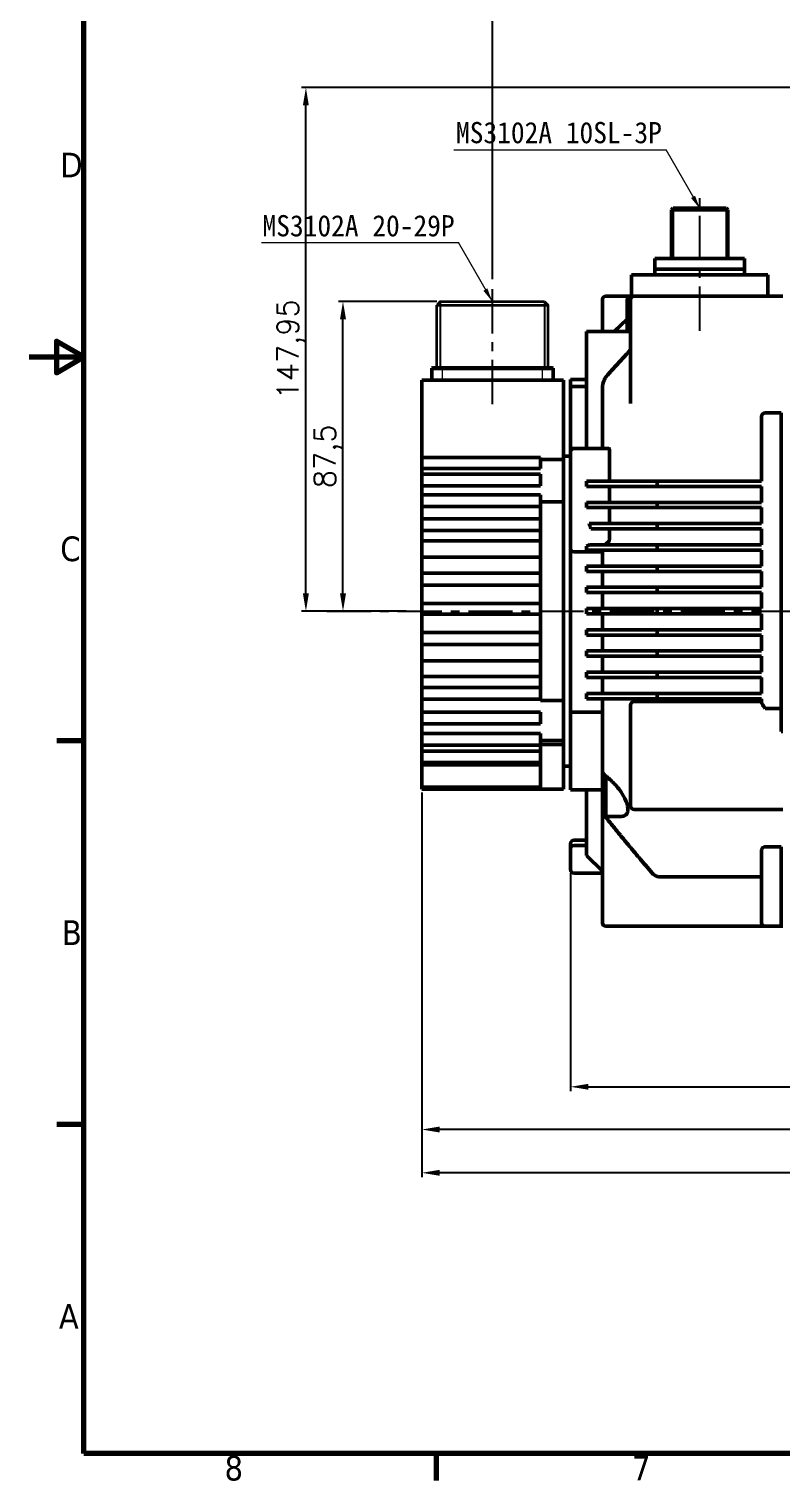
# Model space of a CAD drawing. Extents: x -58 to 2014, y -170 to 1995.
# Drawn here: x -58.1 to 154.6, y -29.9 to 380.3 of the extents above; entities that cross this region are included whole.
import ezdxf

# ---------------------------------------------------------------- set-up
doc = ezdxf.new("R2010")
doc.units = 0
doc.header["$LTSCALE"] = 10
doc.header["$MEASUREMENT"] = 0
doc.linetypes.add('CENTER', pattern=[2, 1.25, -0.25, 0.25, -0.25])
doc.layers.get('0').update_dxf_attribs({"color": 3, "linetype": 'CONTINUOUS'})
doc.layers.get('Defpoints').update_dxf_attribs({"linetype": 'CONTINUOUS'})
for name, color, linetype, lineweight in [('AM_5', 2, 'CONTINUOUS', 15), ('경계(ISO)', 7, 'CONTINUOUS', 70), ('외형선(ISO)', 3, 'CONTINUOUS', 50)]:
    doc.layers.add(name, color=color, linetype=linetype, lineweight=lineweight)
doc.layers.add('CEN', color=1, linetype='CENTER')
doc.layers.add('DIM', color=3, linetype='CONTINUOUS')
doc.styles.add('HANGUL', font='')
doc.styles.get("Standard").update_dxf_attribs({"font": 'romans.shx'})
doc.styles.add('주 문자 (JIS)', font='')
doc.styles.get('HANGUL').set_extended_font_data('DotumChe')
doc.styles.get('주 문자 (JIS)').set_extended_font_data('Tahoma')
doc.dimstyles.new('Annotative', dxfattribs={"dimscale": 0, "dimtxt": 6, "dimasz": 5, "dimexe": 1.25, "dimexo": 1, "dimtad": 1, "dimtxsty": 'Standard', "dimcen": 2.5, "dimclrd": 7, "dimclre": 7, "dimclrt": 7, "dimadec": 0, "dimazin": 0, "dimtfac": 1, "dimtmove": 0, "dimatfit": 3, "dimfxl": 1, "dimarcsym": 0})

# ---------------------------------------------------------------- blocks, each defined once
blk = doc.blocks.new('*D102')
at = {"layer": 'AM_5', "color": 7, "lineweight": -2}
for p, q in [((72.81, 309.63), (72.81, 393.62)), ((77.81, 392.37), (183.86, 392.37)), ((188.86, 370.35), (188.86, 393.62))]:
    blk.add_line(p, q, dxfattribs=at)
at = {"layer": 'AM_5', "color": 7}
for points in [[(77.81, 393.2), (77.81, 391.53), (72.81, 392.37)], [(183.86, 393.2), (183.86, 391.53), (188.86, 392.37)]]:
    blk.add_solid(points, dxfattribs=at)
at = {"layer": 'Defpoints', "color": 0}
for p in [(188.86, 392.37), (188.86, 369.35), (72.81, 308.63)]:
    blk.add_point(p, dxfattribs=at)
at = {"layer": 'AM_5', "color": 7, "insert": (130.83, 396.56), "char_height": 6, "attachment_point": 5}
blk.add_mtext('116,05', dxfattribs=at)
blk = doc.blocks.new('*D99')
at = {"layer": 'AM_5', "color": 7, "lineweight": -2}
for p, q in [((57.06, 303.34), (29.33, 303.34)), ((30.58, 220.84), (30.58, 298.34)), ((48.47, 215.84), (29.33, 215.84))]:
    blk.add_line(p, q, dxfattribs=at)
at = {"layer": 'AM_5', "color": 7}
for points in [[(29.75, 298.34), (31.42, 298.34), (30.58, 303.34)], [(29.75, 220.84), (31.42, 220.84), (30.58, 215.84)]]:
    blk.add_solid(points, dxfattribs=at)
at = {"layer": 'Defpoints', "color": 0}
for p in [(30.58, 303.34), (58.06, 303.34), (49.47, 215.84)]:
    blk.add_point(p, dxfattribs=at)
at = {"layer": 'AM_5', "color": 7, "insert": (26.39, 259.59), "char_height": 6, "attachment_point": 5, "rotation": 90}
blk.add_mtext('87,5', dxfattribs=at)
blk = doc.blocks.new('*D98')
at = {"layer": 'AM_5', "color": 7, "lineweight": -2}
for p, q in [((163.36, 363.79), (18.85, 363.79)), ((20.1, 220.84), (20.1, 358.79)), ((48.47, 215.84), (18.85, 215.84))]:
    blk.add_line(p, q, dxfattribs=at)
at = {"layer": 'AM_5', "color": 7}
for points in [[(19.26, 358.79), (20.93, 358.79), (20.1, 363.79)], [(19.26, 220.84), (20.93, 220.84), (20.1, 215.84)]]:
    blk.add_solid(points, dxfattribs=at)
at = {"layer": 'Defpoints', "color": 0}
for p in [(20.1, 363.79), (164.36, 363.79), (49.47, 215.84)]:
    blk.add_point(p, dxfattribs=at)
at = {"layer": 'AM_5', "color": 7, "insert": (15.9, 289.82), "char_height": 6, "attachment_point": 5, "rotation": 90}
blk.add_mtext('147,95', dxfattribs=at)
blk = doc.blocks.new('*D94')
at = {"layer": 'AM_5', "color": 7, "lineweight": -2}
for p, q in [((547.36, 194.84), (547.36, 55.91)), ((52.86, 164.6), (52.86, 55.91)), ((542.36, 57.16), (57.86, 57.16))]:
    blk.add_line(p, q, dxfattribs=at)
at = {"layer": 'AM_5', "color": 7}
for points in [[(57.86, 58), (57.86, 56.33), (52.86, 57.16)], [(542.36, 58), (542.36, 56.33), (547.36, 57.16)]]:
    blk.add_solid(points, dxfattribs=at)
at = {"layer": 'Defpoints', "color": 0}
for p in [(547.36, 195.84), (52.86, 165.6), (52.86, 57.16)]:
    blk.add_point(p, dxfattribs=at)
at = {"layer": 'AM_5', "color": 7, "insert": (363.26, 61.36), "char_height": 6, "attachment_point": 5}
blk.add_mtext('494,5', dxfattribs=at)
blk = doc.blocks.new('*D93')
at = {"layer": 'AM_5', "color": 7, "lineweight": -2}
for p, q in [((52.86, 164.6), (52.86, 68.14)), ((434.86, 125.84), (434.86, 68.14)), ((429.86, 69.39), (57.86, 69.39))]:
    blk.add_line(p, q, dxfattribs=at)
at = {"layer": 'AM_5', "color": 7}
for points in [[(57.86, 70.23), (57.86, 68.56), (52.86, 69.39)], [(429.86, 70.23), (429.86, 68.56), (434.86, 69.39)]]:
    blk.add_solid(points, dxfattribs=at)
at = {"layer": 'Defpoints', "color": 0}
for p in [(52.86, 165.6), (434.86, 126.84), (52.86, 69.39)]:
    blk.add_point(p, dxfattribs=at)
at = {"layer": 'AM_5', "color": 7, "insert": (243.86, 73.02), "char_height": 6, "attachment_point": 5}
blk.add_mtext('382', dxfattribs=at)
blk = doc.blocks.new('*D86')
at = {"layer": 'AM_5', "color": 7, "lineweight": -2}
for p, q in [((94.86, 141.84), (94.86, 80.22)), ((434.86, 125.84), (434.86, 80.22)), ((99.86, 81.47), (429.86, 81.47))]:
    blk.add_line(p, q, dxfattribs=at)
at = {"layer": 'AM_5', "color": 7}
for points in [[(99.86, 82.3), (99.86, 80.64), (94.86, 81.47)], [(429.86, 82.3), (429.86, 80.64), (434.86, 81.47)]]:
    blk.add_solid(points, dxfattribs=at)
at = {"layer": 'Defpoints', "color": 0}
for p in [(94.86, 142.84), (434.86, 126.84), (434.86, 81.47)]:
    blk.add_point(p, dxfattribs=at)
at = {"layer": 'AM_5', "color": 7, "insert": (264.86, 85.1), "char_height": 6, "attachment_point": 5}
blk.add_mtext('340', dxfattribs=at)
blk = doc.blocks.new('경계 Default Border')
at = {"layer": '경계(ISO)'}
for p, q in [((10, 140), (5.1, 140)), ((10, 70), (5.1, 70)), ((74.25, 10), (74.25, 5.1))]:
    blk.add_line(p, q, dxfattribs=at)
at = {"layer": '경계(ISO)', "flags": 128}
for points in [[(10, 10), (10, 410), (584, 410), (584, 10), (10, 10)], [(0, 210), (10, 210), (5, 212.89), (5, 207.11), (10, 210)]]:
    blk.add_lwpolyline(points, dxfattribs=at)
at = {"layer": '경계(ISO)', "char_height": 4.5, "attachment_point": 7, "style": '주 문자 (JIS)'}
for s, insert in [('D', (5.7, 242.75)), ('C', (5.69, 172.67)), ('B', (5.98, 102.75)), ('A', (5.44, 32.75)), ('8', (35.66, 5)), ('7', (109.98, 5.1))]:
    blk.add_mtext(s, dxfattribs=dict(at, insert=insert))

msp = doc.modelspace()

# ---------------------------------------------------------------- linework, layer by layer
at = {"color": 7, "lineweight": 35, "ltscale": 0.035355}
for p, q in [((58.056, 303.343), (57.056, 302.343)), ((87.556, 303.343), (88.556, 302.343))]:
    msp.add_line(p, q, dxfattribs=at)
at = {"color": 7, "lineweight": 35, "ltscale": 0.39375}
for p, q in [((57.056, 302.343), (72.806, 302.343)), ((72.806, 302.343), (88.556, 302.343))]:
    msp.add_line(p, q, dxfattribs=at)
at = {"color": 7, "lineweight": 35, "ltscale": 0.45}
for p, q in [((57.056, 284.343), (57.056, 302.343)), ((88.556, 284.343), (88.556, 302.343))]:
    msp.add_line(p, q, dxfattribs=at)
at = {"color": 7, "lineweight": 35, "ltscale": 0.36875}
for p, q in [((58.056, 303.343), (72.806, 303.343)), ((72.806, 303.343), (87.556, 303.343))]:
    msp.add_line(p, q, dxfattribs=at)
at = {"color": 7, "lineweight": 35, "ltscale": 0.075}
for p, q in [((55.656, 284.343), (58.656, 284.343)), ((86.956, 284.343), (89.956, 284.343))]:
    msp.add_line(p, q, dxfattribs=at)
at = {"color": 7, "lineweight": 35, "ltscale": 0.0875}
for p, q in [((55.656, 281.118), (55.656, 284.343)), ((89.956, 281.118), (89.956, 284.343))]:
    msp.add_line(p, q, dxfattribs=at)
at = {"color": 7, "lineweight": 13, "ltscale": 0.0875}
for p, q in [((58.656, 281.118), (58.656, 284.343)), ((86.956, 281.118), (86.956, 284.343))]:
    msp.add_line(p, q, dxfattribs=at)
at = {"color": 7, "lineweight": 35}
msp.add_line((58.656, 284.343), (86.956, 284.343), dxfattribs=at)
at = {"layer": 'AM_5', "color": 7}
for p, q in [((61.851, 346.15), (121.883, 346.15)), ((131.486, 329.518), (121.883, 346.15)), ((7.527, 319.975), (63.203, 319.975)), ((72.806, 303.343), (63.203, 319.975))]:
    msp.add_line(p, q, dxfattribs=at)
at = {"layer": 'CEN', "color": 7}
for p, q in [((131.356, 295.06), (131.356, 333.743)), ((72.806, 274.322), (72.806, 308.628)), ((26.003, 215.843), (600.568, 215.843))]:
    msp.add_line(p, q, dxfattribs=at)
at = {"layer": 'DIM', "color": 7}
for p, q in [((123.906, 329.743), (123.906, 315.443)), ((138.806, 329.743), (138.806, 315.443)), ((58.056, 303.343), (58.056, 284.577)), ((87.556, 303.343), (87.556, 284.577))]:
    msp.add_line(p, q, dxfattribs=at)
for points in [[(128.927, 332.57), (130.053, 333.22), (131.44, 329.518)], [(70.247, 306.396), (71.373, 307.046), (72.76, 303.343)]]:
    msp.add_solid(points, dxfattribs=at)
at = {"layer": '외형선(ISO)', "color": 7}
for p, q in [((123.906, 329.743), (123.406, 329.243)), ((123.406, 329.243), (123.406, 315.443)), ((123.406, 329.243), (131.356, 329.243)), ((123.906, 329.743), (131.356, 329.743)), ((138.806, 329.743), (131.356, 329.743)), ((139.306, 329.243), (131.356, 329.243)), ((138.806, 329.743), (139.306, 329.243)), ((139.306, 329.243), (139.306, 315.443)), ((118.656, 315.443), (131.356, 315.443)), ((118.656, 315.443), (118.656, 312.443)), ((118.656, 312.443), (131.356, 312.443)), ((118.656, 310.843), (118.656, 312.443)), ((144.056, 315.443), (131.356, 315.443)), ((144.056, 312.443), (131.356, 312.443)), ((144.056, 315.443), (144.056, 312.443)), ((144.056, 310.843), (144.056, 312.443)), ((112.093, 310.843), (131.356, 310.843)), ((112.093, 310.843), (112.093, 304.843)), ((150.618, 310.843), (131.356, 310.843)), ((150.618, 310.843), (150.618, 304.843)), ((103.856, 303.843), (103.856, 302.843)), ((104.856, 304.843), (111.856, 304.843)), ((110.856, 303.843), (110.856, 302.843)), ((111.856, 304.843), (112.856, 304.843)), ((111.856, 303.843), (111.856, 302.843)), ((112.856, 304.843), (154.856, 304.843)), ((103.856, 302.843), (103.856, 294.843)), ((110.856, 294.843), (110.856, 302.843)), ((111.856, 274.507), (111.856, 302.843)), ((110.856, 298.343), (107.196, 294.843)), ((99.356, 294.843), (99.356, 261.843)), ((99.356, 294.843), (111.856, 294.843)), ((55.706, 281.118), (55.706, 284.535)), ((58.706, 284.577), (87.006, 284.577)), ((90.006, 284.535), (90.006, 281.118)), ((92.856, 281.118), (52.856, 281.118)), ((52.856, 259.223), (52.856, 281.118)), ((92.856, 281.118), (92.856, 258.652)), ((94.856, 279.276), (94.856, 281.343)), ((99.356, 281.343), (94.856, 281.343)), ((94.856, 277.843), (94.856, 279.276)), ((94.856, 279.276), (99.356, 279.276)), ((94.856, 277.843), (94.856, 260.843)), ((103.856, 278.648), (103.856, 261.843)), ((148.856, 270.843), (148.856, 269.843)), ((149.856, 271.843), (154.356, 271.843)), ((154.356, 269.843), (154.356, 271.843)), ((148.856, 252.593), (148.856, 269.843)), ((154.356, 269.843), (154.356, 181.843)), ((52.856, 259.223), (52.856, 256.991)), ((86.356, 259.223), (52.856, 259.223)), ((86.356, 256.991), (86.356, 259.223)), ((92.856, 258.652), (86.356, 258.652)), ((94.856, 259.593), (92.856, 259.593)), ((92.856, 246.751), (92.856, 258.652)), ((94.856, 260.843), (94.856, 235.895)), ((95.856, 261.843), (105.476, 261.843)), ((105.856, 261.46), (105.856, 252.566)), ((52.856, 256.12), (52.856, 256.991)), ((52.856, 256.12), (52.856, 254.523)), ((86.356, 256.12), (52.856, 256.12)), ((52.856, 254.523), (52.856, 252.075)), ((86.356, 254.523), (52.856, 254.523)), ((86.356, 256.991), (86.356, 256.12)), ((86.356, 252.075), (86.356, 254.523)), ((52.856, 251.302), (52.856, 252.075)), ((52.856, 251.302), (52.856, 248.694)), ((86.356, 251.302), (52.856, 251.302)), ((86.356, 252.075), (86.356, 251.302)), ((99.356, 252.553), (119.356, 252.593)), ((99.356, 251.093), (99.356, 252.553)), ((119.356, 251.093), (99.356, 251.093)), ((105.856, 251.093), (105.856, 246.593)), ((119.356, 252.593), (148.856, 252.593)), ((119.356, 252.593), (119.356, 251.093)), ((119.356, 251.093), (148.856, 251.093)), ((148.856, 246.593), (148.856, 251.093)), ((52.856, 248.694), (52.856, 246.058)), ((86.356, 248.694), (52.856, 248.694)), ((86.356, 246.751), (86.356, 248.694)), ((86.356, 243.793), (86.356, 246.751)), ((86.356, 246.751), (92.856, 246.751)), ((92.856, 243.793), (92.856, 246.751)), ((99.356, 245.093), (99.356, 246.593)), ((99.356, 246.593), (119.356, 246.593)), ((119.356, 246.593), (119.356, 245.093)), ((119.356, 246.593), (148.856, 246.593)), ((52.856, 245.406), (52.856, 246.058)), ((52.856, 245.406), (52.856, 241.912)), ((86.356, 245.406), (52.856, 245.406)), ((86.356, 243.793), (86.356, 234.196)), ((92.856, 243.793), (92.856, 193.798)), ((119.356, 245.093), (99.356, 245.093)), ((105.856, 245.093), (105.856, 240.593)), ((119.356, 245.093), (148.856, 245.093)), ((148.856, 240.593), (148.856, 245.093)), ((52.856, 241.912), (52.856, 239.123)), ((86.356, 241.912), (52.856, 241.912)), ((52.856, 238.612), (52.856, 239.123)), ((52.856, 238.612), (52.856, 235.675)), ((86.356, 238.612), (52.856, 238.612)), ((100.094, 240.593), (119.356, 240.593)), ((119.356, 239.093), (100.608, 239.093)), ((105.856, 239.093), (105.856, 236.17)), ((119.356, 240.593), (119.356, 239.093)), ((119.356, 240.593), (148.856, 240.593)), ((119.356, 239.093), (148.856, 239.093)), ((148.856, 234.593), (148.856, 239.093)), ((52.856, 235.675), (52.856, 232.773)), ((86.356, 235.675), (52.856, 235.675)), ((86.356, 234.196), (86.356, 225.096)), ((94.856, 233.579), (94.856, 235.895)), ((99.356, 234.166), (100.195, 234.593)), ((99.356, 233.093), (99.356, 234.166)), ((100.195, 234.593), (119.356, 234.593)), ((119.356, 234.593), (119.356, 233.093)), ((119.356, 234.593), (148.856, 234.593)), ((52.856, 231.126), (52.856, 232.773)), ((52.856, 231.126), (52.856, 226.575)), ((86.356, 231.126), (52.856, 231.126)), ((94.856, 233.579), (94.856, 190.843)), ((95.856, 232.579), (103.856, 232.579)), ((119.356, 233.093), (99.356, 233.093)), ((103.856, 233.093), (103.856, 228.593)), ((119.356, 233.093), (148.856, 233.093)), ((148.856, 228.593), (148.856, 233.093)), ((52.856, 226.575), (52.856, 223.602)), ((86.356, 226.575), (52.856, 226.575)), ((99.356, 227.093), (99.356, 228.593)), ((99.356, 228.593), (119.356, 228.593)), ((119.356, 227.093), (99.356, 227.093)), ((103.856, 227.093), (103.856, 222.593)), ((119.356, 228.593), (119.356, 227.093)), ((119.356, 228.593), (148.856, 228.593)), ((119.356, 227.093), (148.856, 227.093)), ((148.856, 222.593), (148.856, 227.093)), ((52.856, 223.176), (52.856, 223.602)), ((52.856, 223.176), (52.856, 218.024)), ((86.356, 223.176), (52.856, 223.176)), ((86.356, 225.096), (86.356, 216.545)), ((99.356, 221.093), (99.356, 222.593)), ((99.356, 222.593), (119.356, 222.593)), ((119.356, 222.593), (119.356, 221.093)), ((119.356, 222.593), (148.856, 222.593)), ((52.856, 218.024), (52.856, 215.025)), ((86.356, 218.024), (52.856, 218.024)), ((119.356, 221.093), (99.356, 221.093)), ((103.856, 221.093), (103.856, 216.593)), ((119.356, 221.093), (148.856, 221.093)), ((148.856, 216.593), (148.856, 221.093)), ((52.856, 215.003), (52.856, 215.025)), ((52.856, 215.003), (52.856, 209.817)), ((86.356, 215.003), (52.856, 215.003)), ((86.356, 216.545), (86.356, 207.994)), ((99.356, 215.093), (99.356, 216.593)), ((99.356, 216.593), (119.356, 216.593)), ((119.356, 215.093), (99.356, 215.093)), ((103.856, 215.093), (103.856, 210.593)), ((119.356, 216.593), (119.356, 215.093)), ((119.356, 216.593), (148.856, 216.593)), ((119.356, 215.093), (148.856, 215.093)), ((148.856, 210.593), (148.856, 215.093)), ((52.856, 209.817), (86.356, 209.817)), ((52.856, 209.454), (52.856, 209.817)), ((52.856, 209.454), (52.856, 206.473)), ((99.356, 209.093), (99.356, 210.593)), ((99.356, 210.593), (119.356, 210.593)), ((119.356, 210.593), (119.356, 209.093)), ((119.356, 210.593), (148.856, 210.593)), ((52.856, 206.473), (52.856, 201.815)), ((86.356, 206.473), (52.856, 206.473)), ((86.356, 207.994), (86.356, 198.895)), ((119.356, 209.093), (99.356, 209.093)), ((103.856, 209.093), (103.856, 204.593)), ((119.356, 209.093), (148.856, 209.093)), ((148.856, 204.593), (148.856, 209.093)), ((52.856, 201.815), (86.356, 201.815)), ((52.856, 200.29), (52.856, 201.815)), ((99.356, 203.093), (99.356, 204.593)), ((99.356, 204.593), (119.356, 204.593)), ((119.356, 203.093), (99.356, 203.093)), ((103.856, 203.093), (103.856, 198.593)), ((119.356, 204.593), (119.356, 203.093)), ((119.356, 204.593), (148.856, 204.593)), ((119.356, 203.093), (148.856, 203.093)), ((148.856, 198.593), (148.856, 203.093)), ((52.856, 200.29), (52.856, 197.374)), ((52.856, 197.374), (52.856, 194.238)), ((86.356, 197.374), (52.856, 197.374)), ((86.356, 198.895), (86.356, 193.798)), ((99.356, 197.093), (99.356, 198.593)), ((99.356, 198.593), (119.356, 198.593)), ((119.356, 197.093), (99.356, 197.093)), ((103.856, 197.093), (103.856, 192.593)), ((119.356, 198.593), (119.356, 197.093)), ((119.356, 198.593), (148.856, 198.593)), ((119.356, 197.093), (148.856, 197.093)), ((148.856, 192.593), (148.856, 197.093)), ((52.856, 194.238), (86.356, 194.238)), ((52.856, 193.751), (52.856, 194.238)), ((52.856, 193.751), (52.856, 190.942)), ((86.356, 190.756), (86.356, 193.798)), ((92.856, 190.756), (92.856, 193.798)), ((52.856, 190.942), (52.856, 187.318)), ((86.356, 190.942), (52.856, 190.942)), ((86.356, 190.756), (86.356, 190.648)), ((86.356, 190.648), (92.856, 190.648)), ((92.856, 190.756), (92.856, 190.648)), ((92.856, 179.305), (92.856, 190.648)), ((94.856, 187.343), (94.856, 190.843)), ((99.356, 191.093), (99.356, 192.593)), ((99.356, 192.593), (119.356, 192.593)), ((119.356, 191.093), (99.356, 191.093)), ((103.856, 191.093), (103.856, 170.916)), ((111.856, 189.303), (111.856, 188.303)), ((112.856, 190.303), (148.856, 190.303)), ((119.356, 192.593), (119.356, 191.093)), ((119.356, 192.593), (148.856, 192.593)), ((119.356, 191.093), (148.856, 191.093)), ((148.856, 190.035), (148.856, 191.093)), ((52.856, 187.318), (86.356, 187.318)), ((52.856, 186.688), (52.856, 187.318)), ((52.856, 186.688), (52.856, 184.025)), ((86.356, 187.318), (86.356, 186.688)), ((86.356, 184.025), (86.356, 186.688)), ((94.856, 186.393), (94.856, 187.343)), ((103.856, 187.343), (94.856, 187.343)), ((94.856, 178.575), (94.856, 186.393)), ((111.856, 161.843), (111.856, 188.303)), ((149.856, 188.303), (154.356, 188.303)), ((52.856, 184.025), (52.856, 181.265)), ((86.356, 184.025), (52.856, 184.025)), ((52.856, 181.265), (86.356, 181.265)), ((52.856, 180.51), (52.856, 181.265)), ((52.856, 180.51), (52.856, 178.029)), ((86.356, 181.265), (86.356, 180.51)), ((86.356, 178.029), (86.356, 180.51)), ((154.356, 181.843), (154.856, 181.843)), ((52.856, 178.029), (52.856, 176.263)), ((86.356, 178.029), (52.856, 178.029)), ((86.356, 179.305), (92.856, 179.305)), ((86.356, 178.141), (92.856, 178.141)), ((86.356, 178.029), (86.356, 169.273)), ((92.856, 179.305), (92.856, 178.549)), ((92.856, 178.549), (92.856, 178.141)), ((92.856, 178.141), (92.856, 169.273)), ((94.856, 176.613), (94.856, 178.575)), ((94.856, 176.613), (94.856, 168.843)), ((52.856, 176.263), (86.356, 176.263)), ((52.856, 175.405), (52.856, 176.263)), ((52.856, 175.405), (52.856, 173.137)), ((52.856, 173.137), (52.856, 172.463)), ((86.356, 173.137), (52.856, 173.137)), ((52.856, 172.463), (86.356, 172.463)), ((52.856, 168.129), (52.856, 172.463)), ((86.356, 166.231), (86.356, 169.273)), ((94.856, 172.093), (92.856, 172.093)), ((92.856, 166.231), (92.856, 169.273)), ((94.856, 165.343), (94.856, 168.843)), ((103.856, 170.916), (103.856, 162.256)), ((104.856, 169.268), (104.856, 169.243)), ((104.856, 169.243), (104.856, 157.86)), ((52.856, 168.129), (52.856, 166.096)), ((52.856, 166.096), (52.856, 165.968)), ((86.356, 166.096), (52.856, 166.096)), ((52.856, 165.968), (52.856, 165.848)), ((86.356, 165.968), (52.856, 165.968)), ((52.856, 165.848), (52.856, 165.728)), ((86.356, 165.848), (52.856, 165.848)), ((52.856, 165.728), (52.856, 165.6)), ((86.356, 165.728), (52.856, 165.728)), ((86.356, 165.6), (52.856, 165.6)), ((86.356, 166.231), (86.356, 166.096)), ((86.356, 166.096), (86.356, 165.968)), ((86.356, 165.968), (86.356, 165.848)), ((86.356, 165.848), (86.356, 165.728)), ((86.356, 165.728), (86.356, 165.6)), ((86.356, 165.6), (86.356, 165.529)), ((86.356, 165.528), (86.356, 165.529)), ((86.356, 165.528), (92.856, 165.528)), ((92.856, 166.231), (92.856, 165.529)), ((92.856, 165.528), (92.856, 165.529)), ((103.856, 165.343), (94.856, 165.343)), ((99.356, 146.843), (99.356, 165.343)), ((103.856, 162.256), (103.856, 160.697)), ((103.856, 160.697), (103.856, 127.843)), ((111.856, 161.843), (111.856, 160.843)), ((104.856, 157.86), (109.252, 157.86)), ((154.856, 159.843), (112.856, 159.843)), ((94.856, 148.658), (94.856, 150.124)), ((94.856, 142.843), (94.856, 148.658)), ((95.856, 151.124), (99.356, 151.124)), ((95.856, 149.658), (99.356, 149.658)), ((148.856, 128.843), (148.856, 148.434)), ((154.356, 149.262), (149.856, 149.262)), ((154.356, 149.262), (154.356, 128.843)), ((99.356, 146.843), (103.856, 142.343)), ((95.856, 141.843), (103.856, 141.843)), ((148.856, 140.79), (120.098, 140.79)), ((148.856, 128.843), (148.856, 127.843)), ((154.356, 126.843), (154.356, 128.843)), ((154.356, 128.843), (154.856, 128.843)), ((104.856, 126.843), (149.856, 126.843)), ((154.356, 126.843), (149.856, 126.843)), ((154.356, 126.843), (154.856, 126.843))]:
    msp.add_line(p, q, dxfattribs=at)
for centre, radius, start, end in [((104.856, 303.843), 1, 90, 180), ((111.856, 303.843), 1, 90, 180), ((112.856, 303.843), 1, 90, 180), ((149.856, 270.843), 1, 90, 180), ((95.856, 260.843), 1, 90, 180), ((30.356, 215.843), 74, 18.31187, 19.53967), ((95.856, 233.579), 1, 180, 270), ((112.856, 189.303), 1, 90, 180), ((112.856, 160.843), 1, 180, 270), ((95.856, 150.124), 1, 90, 180), ((95.856, 148.658), 1, 90, 180), ((95.856, 142.843), 1, 180, 270), ((104.856, 127.843), 1, 180, 270), ((149.856, 127.843), 1, 180, 270)]:
    msp.add_arc(centre, radius, start, end, dxfattribs=at)
at = {"layer": '외형선(ISO)', "color": 7, "extrusion": (0, 0, -1)}
for centre, major_axis, ratio, start_param, end_param in [((58.706, 284.535), (-3, 0), 0.0140462, 0, 1.5707963), ((87.006, 284.535), (3, 0), 0.0140462, 4.712389, 6.2831853), ((109.011, 233.436), (5.157, -0.055), 0.4608966, 3.6266677, 3.8385988)]:
    msp.add_ellipse(centre, major_axis=major_axis, ratio=ratio, start_param=start_param, end_param=end_param, dxfattribs=at)
at = {"layer": '외형선(ISO)', "color": 7}
for points, weights in [([(105.32, 282.562), (108.29, 285.832), (111.563, 289.38)], [1.00000212557, 1.0019232698, 1.0018594419]), ([(117.977, 141.81), (110.924, 150.014), (105.32, 157.013)], [1.00063727289, 1.00553275505, 1.00128246735])]:
    msp.add_rational_spline(points, weights, degree=2, dxfattribs=at)
for points, knots in [([(111.856, 290.146), (111.856, 290.009), (111.825, 289.847), (111.728, 289.602), (111.649, 289.474), (111.563, 289.38)], [-0.462815389, -0.462815389, -0.462815389, -0.462815389, -0.4217111, -0.4217111, -0.383814829, -0.383814829, -0.383814829, -0.383814829]), ([(103.856, 278.648), (103.856, 279.002), (103.888, 279.389), (104.029, 280.149), (104.137, 280.521), (104.388, 281.162), (104.549, 281.49), (104.916, 282.076), (105.115, 282.337), (105.32, 282.562)], [2.35300546, 2.35300546, 2.35300546, 2.35300546, 2.45918172, 2.45918172, 2.56535798, 2.56535798, 2.66544294, 2.66544294, 2.75536009, 2.75536009, 2.75536009, 2.75536009]), ([(105.856, 261.46), (105.856, 261.515), (105.848, 261.565), (105.82, 261.655), (105.799, 261.693), (105.718, 261.789), (105.641, 261.824), (105.534, 261.841), (105.506, 261.843), (105.476, 261.843)], [0.185018593, 0.185018593, 0.185018593, 0.185018593, 0.205886821, 0.205886821, 0.226755049, 0.226755049, 0.268491505, 0.268491505, 0.282504698, 0.282504698, 0.282504698, 0.282504698]), ([(105.073, 235.004), (105.084, 235.01), (105.095, 235.017), (105.107, 235.023), (105.177, 235.063), (105.248, 235.112), (105.32, 235.167)], [-0.550614544, -0.550614544, -0.550614544, -0.550614544, -0.545352891, -0.545352891, -0.545352891, -0.513112943, -0.513112943, -0.513112943, -0.513112943]), ([(105.32, 235.167), (105.408, 235.235), (105.49, 235.315), (105.641, 235.503), (105.718, 235.625), (105.799, 235.825), (105.82, 235.895), (105.848, 236.034), (105.856, 236.103), (105.856, 236.17)], [0.06436247, 0.06436247, 0.06436247, 0.06436247, 0.10154568, 0.10154568, 0.14328214, 0.14328214, 0.16415036, 0.16415036, 0.18501859, 0.18501859, 0.18501859, 0.18501859]), ([(148.856, 190.035), (148.856, 189.96), (148.882, 189.864), (148.974, 189.65), (149.038, 189.532), (149.202, 189.254), (149.325, 189.066), (149.588, 188.681), (149.727, 188.484), (149.856, 188.303)], [0.53444544, 0.53444544, 0.53444544, 0.53444544, 0.57978612, 0.57978612, 0.62512679, 0.62512679, 0.69165561, 0.69165561, 0.75818442, 0.75818442, 0.75818442, 0.75818442]), ([(104.856, 169.268), (104.806, 169.316), (104.759, 169.363), (104.416, 169.718), (104.192, 170.022), (103.916, 170.541), (103.856, 170.751), (103.856, 170.916)], [-5.93101029, -5.93101029, -5.93101029, -5.93101029, -5.90630148, -5.90630148, -5.74736178, -5.74736178, -5.60379796, -5.60379796, -5.60379796, -5.60379796]), ([(109.252, 157.86), (109.731, 157.862), (110.176, 157.984), (110.683, 158.431), (110.828, 158.645), (111.024, 159.171), (111.073, 159.481), (111.073, 160.174), (111.024, 160.562), (110.828, 161.388), (110.683, 161.827), (110.13, 163.164), (109.599, 164.085), (108.36, 165.868), (107.538, 166.827), (106.226, 168.088), (105.771, 168.482), (105.32, 168.839)], [0.7529348, 0.7529348, 0.7529348, 0.7529348, 1.0096277, 1.0096277, 1.1566412, 1.1566412, 1.3036546, 1.3036546, 1.4506681, 1.4506681, 1.5976815, 1.5976815, 1.8917084, 1.8917084, 2.2495088, 2.2495088, 2.4320932, 2.4320932, 2.4320932, 2.4320932]), ([(103.856, 162.256), (103.856, 161.846), (103.906, 161.454), (104.156, 160.621), (104.386, 160.217), (104.75, 159.826), (104.802, 159.774), (104.856, 159.724)], [-3.94107759, -3.94107759, -3.94107759, -3.94107759, -3.81449905, -3.81449905, -3.65225562, -3.65225562, -3.62647193, -3.62647193, -3.62647193, -3.62647193]), ([(103.856, 160.697), (103.856, 160.694), (103.856, 160.691), (103.856, 160.284), (103.915, 159.884), (104.146, 159.066), (104.319, 158.661), (104.636, 158.057), (104.746, 157.866), (104.856, 157.683)], [-0.00102382, -0.00102382, -0.00102382, -0.00102382, 0, 0, 0.13497824, 0.13497824, 0.27486081, 0.27486081, 0.34400421, 0.34400421, 0.34400421, 0.34400421]), ([(149.856, 149.262), (149.721, 149.262), (149.583, 149.238), (149.337, 149.15), (149.23, 149.085), (149.054, 148.938), (148.977, 148.842), (148.878, 148.639), (148.856, 148.532), (148.856, 148.434)], [-0.3467766, -0.3467766, -0.3467766, -0.3467766, -0.30646833, -0.30646833, -0.26616005, -0.26616005, -0.21949354, -0.21949354, -0.17282703, -0.17282703, -0.17282703, -0.17282703]), ([(117.977, 141.81), (117.998, 141.785), (118.02, 141.761), (118.298, 141.456), (118.664, 141.183), (119.333, 140.881), (119.746, 140.79), (120.098, 140.79)], [1.70544433, 1.70544433, 1.70544433, 1.70544433, 1.7151108, 1.7151108, 1.82930405, 1.82930405, 1.93503724, 1.93503724, 1.93503724, 1.93503724])]:
    msp.add_open_spline(points, degree=3, knots=knots, dxfattribs=at)
for points in [[(105.32, 168.839), (105.153, 168.97), (104.998, 169.106), (104.856, 169.243)], [(104.856, 157.683), (104.998, 157.445), (105.155, 157.218), (105.32, 157.013)]]:
    msp.add_open_spline(points, degree=3, dxfattribs=at)

# ---------------------------------------------------------------- block references
at = {"xscale": 1.549125, "yscale": 1.549125, "zscale": 1.549125}
msp.add_blockref('경계 Default Border', (-58.123, -37.641), dxfattribs=at)

# ---------------------------------------------------------------- texts
at = {"color": 7, "insert": (7.838, 327.739), "char_height": 6, "attachment_point": 1, "style": 'HANGUL'}
msp.add_mtext_dynamic_manual_height_columns('MS3102A 20-29P', width=61.89008, gutter_width=5, heights=[0], dxfattribs=at)
at = {"layer": 'DIM', "color": 7, "insert": (62.511, 354.055), "char_height": 6, "attachment_point": 1, "style": 'HANGUL'}
msp.add_mtext_dynamic_manual_height_columns('MS3102A 10SL-3P', width=78.97316, gutter_width=5, heights=[0], dxfattribs=at)

# ---------------------------------------------------------------- dimensions: what is measured, and where the dimension line sits
at = {"layer": 'AM_5', "color": 7}
for base, p1, p2, angle, picture, middle in [((188.856, 392.367), (72.806, 308.628), (188.856, 369.348), 180, '*D102', (130.831, 396.564)), ((20.097, 363.792), (49.469, 215.843), (164.356, 363.792), 90, '*D98', (15.9, 289.818)), ((30.585, 303.343), (49.469, 215.843), (58.056, 303.343), 90, '*D99', (26.388, 259.593)), ((52.856, 69.395), (434.856, 126.843), (52.856, 165.6), 180, '*D93', (243.856, 73.02)), ((434.856, 81.471), (94.856, 142.843), (434.856, 126.843), 0, '*D86', (264.856, 85.096))]:
    dim = msp.add_linear_dim(base=base, p1=p1, p2=p2, angle=angle, dimstyle='Annotative', dxfattribs=at)
    dim.commit()
    dim.dimension.update_dxf_attribs({"geometry": picture, "text_midpoint": middle})
dim = msp.add_linear_dim(base=(52.856, 57.164), p1=(547.356, 195.843), p2=(52.856, 165.6), angle=180, dimstyle='Annotative', dxfattribs=at)
dim.commit()
dim.dimension.update_dxf_attribs({"geometry": '*D94', "text_midpoint": (363.256, 57.164), "dimtype": 128})

doc.saveas('drawing.dxf')
